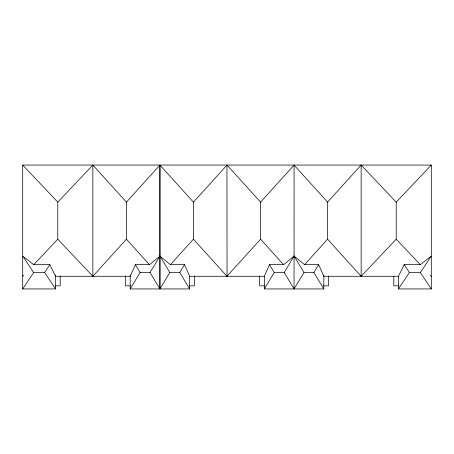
<?xml version="1.0" encoding="UTF-8"?>
<svg xmlns="http://www.w3.org/2000/svg" width="454" height="454" viewBox="0 0 454 454"><rect width="100%" height="100%" fill="white"/><g stroke="black" fill="none" stroke-linecap="round" stroke-linejoin="round"><path stroke-width="0.68" d="M130.179 275.045L130.179 288.943L189.67 288.943L179.75 272.514L169.824 272.514L159.956 256.09L149.451 264.665L135.366 264.665L130.179 276.276L55.553 276.276L49.832 264.665L33.687 264.665L22.7 256.09L33.653 272.514L44.6 272.514L55.553 288.943L22.7 288.943L22.7 165.057L431.3 165.057L431.3 288.943L398.447 288.943L398.447 276.276L404.168 264.665L420.313 264.665L431.3 256.09L420.347 272.514L409.4 272.514L398.447 288.943M264.33 276.276L269.511 264.665L283.597 264.665L294.101 256.09L303.97 272.514L313.896 272.514L323.821 288.943L264.33 288.943L264.33 276.276L189.67 276.276L184.489 264.665L170.403 264.665L159.899 256.09M130.179 288.943L140.104 272.514L150.03 272.514L159.956 256.09M169.824 272.514L159.899 288.943L159.893 165.057L193.432 202.132L193.432 239.201L226.966 276.276L260.568 239.201L260.568 202.132L227.034 165.057L193.432 202.132M179.75 272.514L184.489 264.665M264.33 288.943L274.25 272.514L284.176 272.514L294.101 256.09M303.97 272.514L294.044 288.943L294.107 165.057L260.568 202.132M313.896 272.514L318.634 264.665L304.549 264.665L294.044 256.09M22.7 288.943L33.653 272.514M44.6 272.514L49.832 264.665M22.7 165.057L57.777 202.132L57.777 239.201L92.854 276.276L126.422 239.201L126.422 202.132L159.956 165.057L159.956 288.943L150.03 272.514M170.403 264.665L193.432 239.201M327.578 202.132L361.117 165.057L396.223 202.132L396.223 239.201L361.146 276.276L327.578 239.201L327.578 202.132L294.044 165.057M304.549 264.665L327.578 239.201M57.777 202.132L92.854 165.057L126.422 202.132M22.7 276.276L23.653 275.266M33.687 264.665L57.777 239.201M396.223 202.132L431.3 165.057M398.447 276.276L323.821 276.276L318.634 264.665M55.286 285.861L60.206 285.861L60.206 276.015M130.423 285.861L125.503 285.861L125.503 276.015M189.431 285.861L194.352 285.861L194.352 276.015M264.568 285.861L259.648 285.861L259.648 276.015M323.577 285.861L328.497 285.861L328.497 276.015M398.714 285.861L393.794 285.861L393.794 276.015M396.223 239.201L420.313 264.665M430.347 275.266L431.3 276.276M260.568 239.201L283.597 264.665M126.422 239.201L149.451 264.665M420.347 272.514L431.3 288.943M404.168 264.665L409.4 272.514M284.176 272.514L294.101 288.943M269.511 264.665L274.25 272.514M135.366 264.665L140.104 272.514M361.146 165.057L361.146 276.276M323.821 275.045L323.821 288.943M226.966 165.057L227.034 276.276M189.67 276.276L189.67 288.943M92.854 165.057L92.854 276.276M55.553 275.045L55.553 288.943"/></g></svg>
